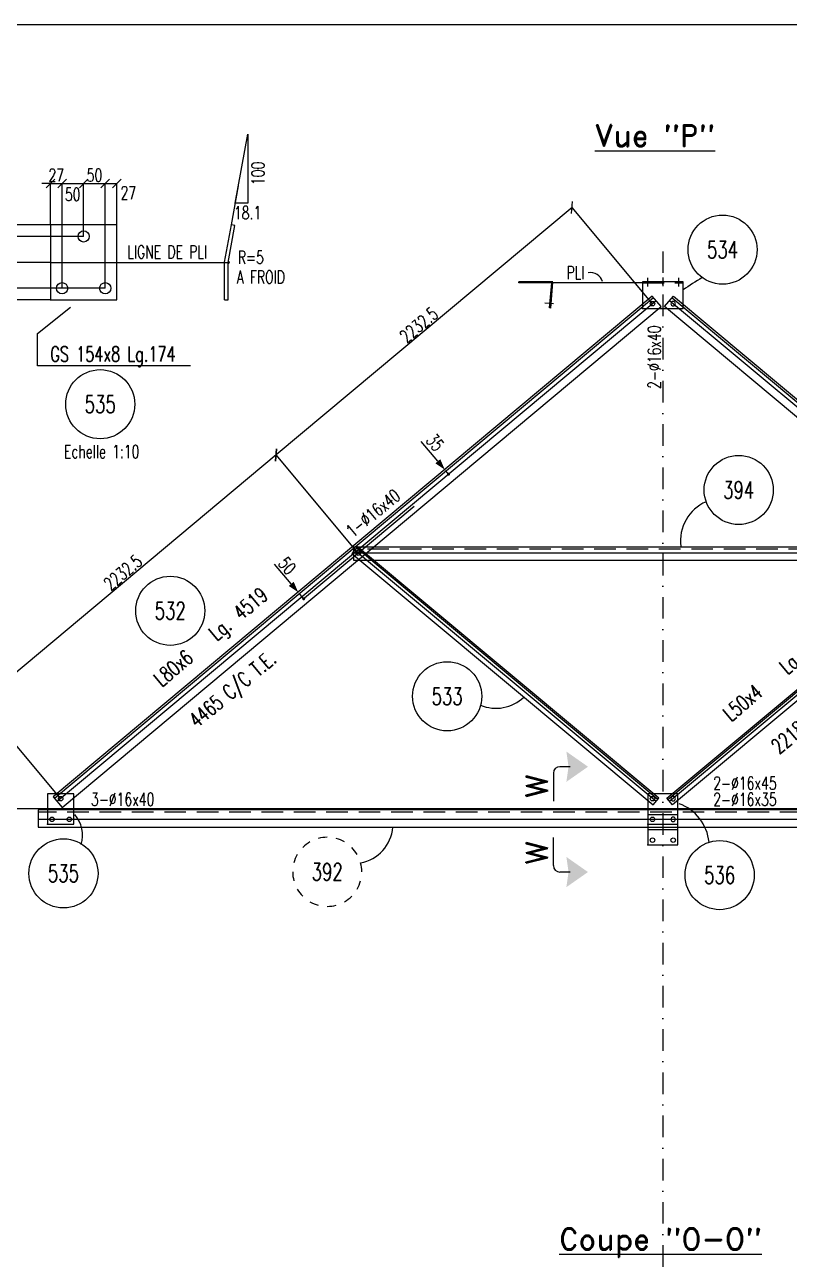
# Model space of a CAD drawing. Extents: x 575476 to 595751, y -97905 to -83554.
# Drawn here: x 579631 to 584056, y -90717 to -83555 of the extents above; entities that cross this region are included whole.
import ezdxf
from ezdxf.enums import TextEntityAlignment as Align

# ---------------------------------------------------------------- set-up
doc = ezdxf.new("R2010")
doc.units = 0
doc.header["$LTSCALE"] = 250
doc.header["$MEASUREMENT"] = 0
doc.linetypes.add('DASHDOT', pattern=[1, 0.5, -0.25, 0, -0.25])
doc.linetypes.add('DASHED', pattern=[0.75, 0.5, -0.25])
doc.layers.get('0').update_dxf_attribs({"linetype": 'CONTINUOUS'})
doc.layers.get('DEFPOINTS').update_dxf_attribs({"linetype": 'CONTINUOUS'})
for name, color, linetype in [('ASSI', 6, 'CONTINUOUS'), ('BOLLINI_1', 7, 'CONTINUOUS'), ('FORI', 2, 'CONTINUOUS'), ('LINEA_ANG', 2, 'CONTINUOUS'), ('LINEE_PIASTRE', 2, 'CONTINUOUS'), ('LS', 7, 'CONTINUOUS'), ('LSP', 1, 'CONTINUOUS'), ('MZ', 6, 'DASHDOT'), ('PIASTRE', 5, 'CONTINUOUS'), ('PIEGA', 4, 'CONTINUOUS'), ('PIEGA_F_1026_50', 7, 'CONTINUOUS'), ('QT_MAL', 7, 'CONTINUOUS'), ('QT_MPR', 7, 'CONTINUOUS'), ('TRAT-Y', 7, 'DASHED')]:
    doc.layers.add(name, color=color, linetype=linetype)
doc.styles.add('PIEGATI', font='ROMANS8.shx', dxfattribs={"width": 0.7})
doc.styles.add('QUOTE', font='ROMANS8.SHX', dxfattribs={"width": 0.7})
doc.styles.add('RD', font='ROMAND8.SHX', dxfattribs={"width": 0.7})
doc.styles.add('RQL', font='ROMANS8.SHX', dxfattribs={"width": 0.7})
doc.styles.add('RS', font='ROMANS8.shx', dxfattribs={"width": 0.7})
doc.styles.get("Standard").update_dxf_attribs({"font": 'ROMANS8.SHX', "width": 0.7})
doc.dimstyles.new('FRECCE1', dxfattribs={"dimtxt": 75, "dimasz": 8.33, "dimexe": 0, "dimexo": 0, "dimgap": 1, "dimtad": 1, "dimzin": 0, "dimdsep": 46, "dimtxsty": 'RS', "dimblk1": 'QUOTP', "dimblk2": 'QUOTF', "dimsah": 1, "dimcen": 0, "dimclrd": 2, "dimclre": 2, "dimclrt": 7, "dimadec": 0, "dimazin": 0, "dimtfac": 1, "dimtix": 1, "dimtmove": 2, "dimatfit": 3, "dimldrblk": 'QUOTP', "dimfxl": 1, "dimtolj": 1, "dimtzin": 0, "dimarcsym": 0})
doc.dimstyles.new('TRATTO', dxfattribs={"dimscale": 0, "dimtxt": 75, "dimasz": 50, "dimexe": 0, "dimexo": 0, "dimgap": 10, "dimtad": 1, "dimrnd": 0.5, "dimdsep": 46, "dimtxsty": 'RS', "dimblk1": 'OBLIQUE', "dimblk2": 'OBLIQUE', "dimsah": 1, "dimcen": 0.09, "dimclrd": 2, "dimclre": 2, "dimclrt": 7, "dimadec": 0, "dimazin": 0, "dimtfac": 1, "dimtix": 1, "dimtmove": 2, "dimatfit": 3, "dimfxl": 1, "dimtolj": 1, "dimtzin": 0, "dimarcsym": 0})

# ---------------------------------------------------------------- blocks, each defined once
blk = doc.blocks.new('ASSE98')
blk.add_line((0, 0), (1, 0))
at = {"color": 7, "flags": 1}
for tag, p in [('LAV1', (3.07431, 6.82847)), ('LAV2', (3.07431, 6.49513)), ('LAV3', (3.07431, 6.1618)), ('LAV4', (3.07431, 5.82847)), ('LAV5', (3.07431, 5.49513)), ('LAV6', (3.07431, 5.1618)), ('LAV7', (3.07431, 4.82847)), ('LAV8', (3.07431, 4.49513)), ('LAV9', (3.07431, 4.1618)), ('LAV10', (3.07431, 3.82847))]:
    blk.add_attdef(tag, p, '', height=0.2, dxfattribs=at)
at = {"color": 7, "style": 'QUOTE', "width": 0.5, "flags": 1}
for tag, p in [('TI', (1.38308, 6.82731)), ('DI_S', (1.38308, 6.42178)), ('D_S', (1.38308, 6.02092)), ('E_S', (1.38308, 5.68065)), ('NFORI', (1.36454, 5.29792)), ('ALAR', (1.36349, 4.93246)), ('FAM', (1.3775, 4.54645)), ('ALA', (1.38308, 4.19257)), ('DISP2', (1.38308, 3.84971)), ('DISP1', (1.38308, 3.50686)), ('PINZAF', (1.38308, 3.164)), ('PINZAI', (1.38308, 2.82114)), ('TRP', (1.38308, 2.47829)), ('NP', (1.38308, 2.13543)), ('SV', (1.38308, 1.79257)), ('PESO', (1.38308, 1.44971)), ('QUA', (1.38308, 1.10686)), ('LUN', (1.38308, 0.764)), ('PROF', (1.38308, 0.42114)), ('POS', (1.38308, 0.07829))]:
    blk.add_attdef(tag, p, '', height=0.2, dxfattribs=at)
blk = doc.blocks.new('16')
blk.add_circle((0, 0), 1)
blk = doc.blocks.new('MRKR_98')
blk.add_point((0, 0))
at = {"color": 7, "style": 'QUOTE', "width": 0.5, "flags": 1}
for tag, p in [('AUX2', (3.71, 4.93)), ('NFORI', (3.72, 5.3)), ('TI', (3.73, 6.83)), ('AUX1', (3.73, 4.19)), ('DI_S', (3.73, 6.42)), ('D_S', (3.73, 6.02)), ('E_S', (3.73, 5.68)), ('FAM', (3.73, 4.55)), ('COMMESSA', (3.73, 3.85)), ('MD', (3.73, 3.51)), ('MP', (3.73, 3.16)), ('LARGHEZZA', (3.73, 2.82)), ('SPESSORE', (3.73, 2.48)), ('NP', (3.73, 2.14)), ('SV', (3.73, 1.79)), ('PESO', (3.73, 1.45)), ('QUA', (3.73, 1.11)), ('LUN', (3.73, 0.76)), ('PROF', (3.73, 0.42)), ('POS', (3.73, 0.08))]:
    blk.add_attdef(tag, p, '', height=0.2, dxfattribs=at)
at = {"color": 7, "flags": 1}
for tag, p in [('LAV1', (5.26, 6.88)), ('LAV2', (5.26, 6.55)), ('LAV3', (5.26, 6.21)), ('LAV4', (5.26, 5.88)), ('LAV5', (5.26, 5.55)), ('LAV6', (5.26, 5.21)), ('LAV7', (5.26, 4.88)), ('LAV8', (5.26, 4.55)), ('LAV9', (5.26, 4.21)), ('LAV10', (5.26, 3.88))]:
    blk.add_attdef(tag, p, '', height=0.2, dxfattribs=at)
blk = doc.blocks.new('xxx')
blk.add_circle((0, 0), 8)
at = {"color": 3, "style": 'RQL', "width": 0.7}
blk.add_attdef('POS', text='', height=4, dxfattribs=at).set_placement((0, 0), align=Align.MIDDLE)
at = {"style": 'RQL', "width": 0.7, "flags": 1}
for tag, p in [('POS1', (-0.39, -5.42)), ('TIPO', (-0.39, -8.66))]:
    blk.add_attdef(tag, p, '', height=2, dxfattribs=at)
blk = doc.blocks.new('bull')
at = {"style": 'RS', "width": 0.7, "flags": 1}
for tag, p in [('NN', (-12.25, 0)), ('DIAMETRO', (0, -4.86)), ('SERRAGGIO', (0, -9.71)), ('LUNGHEZZA', (0, -14.57)), ('NB', (0, -19.43)), ('TIPO', (0, -24.12)), ('EL', (-0.14, -29))]:
    blk.add_attdef(tag, p, '', height=3, dxfattribs=at)
at = {"style": 'RS', "width": 0.7}
blk.add_attdef('BULLONE', (0, 0), '', height=3, dxfattribs=at)
blk = doc.blocks.new('zzz')
at = {"linetype": 'Continuous'}
for start, end in [(120, 135), (90, 105), (60, 75), (150, 165), (30, 45), (180, 195), (0, 15), (330, 345), (210, 225), (300, 315), (240, 255), (270, 285)]:
    blk.add_arc((0, 0), 8, start, end, dxfattribs=at)
at = {"color": 3, "style": 'RQL', "width": 0.7}
blk.add_attdef('POS1', text='', height=4, dxfattribs=at).set_placement((0, 0), align=Align.MIDDLE)
at = {"style": 'RQL', "width": 0.7, "flags": 1}
blk.add_attdef('TIPO', (0, -8), '', height=3, dxfattribs=at)
blk = doc.blocks.new('_OBLIQUE')
at = {"color": 0, "linetype": 'ByBlock'}
blk.add_line((-0.5, -0.5), (0.5, 0.5), dxfattribs=at)
blk = doc.blocks.new('*D62')
at = {"layer": 'DEFPOINTS', "color": 0, "transparency": 16777216}
for p in [(583264.2, -85169.4), (581086.1, -86044.9), (581561.3, -86613.2)]:
    blk.add_point(p, dxfattribs=at)
at = {"layer": 'QT_MPR', "color": 2, "lineweight": -2, "transparency": 16777216}
for p, q in [((582798.6, -84612.7), (581086.1, -86044.9)), ((583264.2, -85169.4), (582798.6, -84612.7)), ((581561.3, -86613.2), (581086.1, -86044.9))]:
    blk.add_line(p, q, dxfattribs=at)
at = {"layer": 'QT_MPR', "color": 2, "lineweight": -2, "transparency": 16777216, "xscale": 50, "yscale": 50, "zscale": 50}
for p, rotation in [((582798.6, -84612.7), 39.90711889198423), ((581086.1, -86044.9), 219.9071188919842)]:
    blk.add_blockref('_OBLIQUE', p, dxfattribs=dict(at, rotation=rotation))
at = {"layer": 'QT_MPR', "color": 7, "transparency": 16777216, "insert": (581911.9, -85292.4), "char_height": 75, "attachment_point": 5, "rotation": 39.90712, "style": 'RS'}
blk.add_mtext('\\A1;2232.5', dxfattribs=at)
blk = doc.blocks.new('*D63')
at = {"layer": 'DEFPOINTS', "color": 0, "transparency": 16777216}
for p in [(581561.3, -86613.2), (579373.6, -87477.2), (579839.2, -88033.9)]:
    blk.add_point(p, dxfattribs=at)
at = {"layer": 'QT_MPR', "color": 2, "lineweight": -2, "transparency": 16777216}
for p, q in [((581086.1, -86044.9), (579373.6, -87477.2)), ((581561.3, -86613.2), (581086.1, -86044.9)), ((579839.2, -88033.9), (579373.6, -87477.2))]:
    blk.add_line(p, q, dxfattribs=at)
at = {"layer": 'QT_MPR', "color": 2, "lineweight": -2, "transparency": 16777216, "xscale": 50, "yscale": 50, "zscale": 50}
for p, rotation in [((581086.1, -86044.9), 39.90711889198423), ((579373.6, -87477.2), 219.9071188919842)]:
    blk.add_blockref('_OBLIQUE', p, dxfattribs=dict(at, rotation=rotation))
at = {"layer": 'QT_MPR', "color": 7, "transparency": 16777216, "insert": (580199.4, -86724.6), "char_height": 75, "attachment_point": 5, "rotation": 39.90712, "style": 'RS'}
blk.add_mtext('\\A1;2232.5', dxfattribs=at)
blk = doc.blocks.new('QUOTP')
at = {"layer": 'ASSI', "color": 2, "const_width": 1.07}
blk.add_lwpolyline([(-0.53, 0, 1), (0.53, 0, 1)], format="xyb", close=True, dxfattribs=at)
blk = doc.blocks.new('QUOTF')
at = {"layer": 'LS', "color": 2}
blk.add_line((7.5, 0), (25.5, 0), dxfattribs=at)
blk.add_solid([(7.5, 2.25), (0, 0), (7.5, -2.25)], dxfattribs=at)
blk = doc.blocks.new('*D91')
at = {"layer": 'DEFPOINTS', "color": 0, "transparency": 16777216}
for p in [(582061.9, -86129.3), (582061.9, -86129.3), (582084.4, -86156.2)]:
    blk.add_point(p, dxfattribs=at)
at = {"layer": 'QT_MAL', "color": 2, "lineweight": -2, "transparency": 16777216}
for p, q in [((582061.9, -86129.3), (582061.9, -86129.3)), ((582079, -86149.8), (582067.3, -86135.7)), ((582084.4, -86156.2), (582084.4, -86156.2))]:
    blk.add_line(p, q, dxfattribs=at)
at = {"layer": 'QT_MAL', "color": 2, "lineweight": -2, "transparency": 16777216, "xscale": 8.33, "yscale": 8.33, "zscale": 8.33}
for name, p, rotation in [('QUOTF', (582061.9, -86129.3), 129.9071188919842), ('QUOTP', (582084.4, -86156.2), 309.9071188919842)]:
    blk.add_blockref(name, p, dxfattribs=dict(at, rotation=rotation))
at = {"layer": 'QT_MAL', "color": 7, "transparency": 16777216, "insert": (582006.8, -85973.1), "char_height": 75, "attachment_point": 5, "rotation": 309.90712, "style": 'RS'}
blk.add_mtext('\\A1;35', dxfattribs=at)
blk = doc.blocks.new('*D92')
at = {"layer": 'DEFPOINTS', "color": 0, "transparency": 16777216}
for p in [(581213.5, -86838.9), (581213.5, -86838.9), (581245.6, -86877.2)]:
    blk.add_point(p, dxfattribs=at)
at = {"layer": 'QT_MAL', "color": 2, "lineweight": -2, "transparency": 16777216}
for p, q in [((581213.5, -86838.9), (581213.5, -86838.9)), ((581240.2, -86870.8), (581218.9, -86845.3)), ((581245.6, -86877.2), (581245.6, -86877.2))]:
    blk.add_line(p, q, dxfattribs=at)
at = {"layer": 'QT_MAL', "color": 2, "lineweight": -2, "transparency": 16777216, "xscale": 8.33, "yscale": 8.33, "zscale": 8.33}
for name, p, rotation in [('QUOTF', (581213.5, -86838.9), 129.9071188919842), ('QUOTP', (581245.6, -86877.2), 309.9071188919842)]:
    blk.add_blockref(name, p, dxfattribs=dict(at, rotation=rotation))
at = {"layer": 'QT_MAL', "color": 7, "transparency": 16777216, "insert": (581150.5, -86686.1), "char_height": 75, "attachment_point": 5, "rotation": 309.90712, "style": 'RS'}
blk.add_mtext('\\A1;50', dxfattribs=at)
blk = doc.blocks.new('*D27')
at = {"layer": 'DEFPOINTS', "color": 0, "transparency": 16777216}
for p in [(579486, -85080.1), (580097.4, -85080.1), (579779.8, -85147.6)]:
    blk.add_point(p, dxfattribs=at)
at = {"layer": 'LS', "color": 2, "lineweight": -2, "transparency": 16777216}
for p, q in [((579486, -85080.1), (579486, -85030.1)), ((580097.4, -85080.1), (579486, -85080.1)), ((579486, -85147.6), (579486, -85080.1)), ((579779.8, -85147.6), (579486, -85147.6)), ((579486, -85147.6), (579486, -85197.6))]:
    blk.add_line(p, q, dxfattribs=at)
at = {"layer": 'LS', "color": 2, "lineweight": -2, "transparency": 16777216, "xscale": 50, "yscale": 50, "zscale": 50}
for p, rotation in [((579486, -85080.1), 270), ((579486, -85147.6), 90)]:
    blk.add_blockref('_OBLIQUE', p, dxfattribs=dict(at, rotation=rotation))
at = {"layer": 'LS', "color": 7, "transparency": 16777216, "insert": (579438.5, -85113.9), "char_height": 75, "attachment_point": 5, "rotation": 90, "style": 'RS'}
blk.add_mtext('\\A1;27', dxfattribs=at)
blk = doc.blocks.new('*D28')
at = {"layer": 'DEFPOINTS', "color": 0, "transparency": 16777216}
for p in [(579486, -84930.1), (579779.8, -84930.1), (579847.3, -85080.1)]:
    blk.add_point(p, dxfattribs=at)
at = {"layer": 'LS', "color": 2, "lineweight": -2, "transparency": 16777216}
for p, q in [((579779.8, -84930.1), (579486, -84930.1)), ((579486, -85080.1), (579486, -84930.1)), ((579847.3, -85080.1), (579486, -85080.1))]:
    blk.add_line(p, q, dxfattribs=at)
at = {"layer": 'LS', "color": 2, "lineweight": -2, "transparency": 16777216, "xscale": 50, "yscale": 50, "zscale": 50}
for p, rotation in [((579486, -84930.1), 90), ((579486, -85080.1), 270)]:
    blk.add_blockref('_OBLIQUE', p, dxfattribs=dict(at, rotation=rotation))
at = {"layer": 'LS', "color": 7, "transparency": 16777216, "insert": (579546, -84998.5), "char_height": 75, "attachment_point": 5, "rotation": 90, "style": 'RS'}
blk.add_mtext('\\A1;60', dxfattribs=at)
blk = doc.blocks.new('*D29')
at = {"layer": 'DEFPOINTS', "color": 0, "transparency": 16777216}
for p in [(579486, -84780.1), (579972.3, -84780.1), (579779.8, -84930.1)]:
    blk.add_point(p, dxfattribs=at)
at = {"layer": 'LS', "color": 2, "lineweight": -2, "transparency": 16777216}
for p, q in [((579972.3, -84780.1), (579486, -84780.1)), ((579486, -84930.1), (579486, -84780.1)), ((579779.8, -84930.1), (579486, -84930.1))]:
    blk.add_line(p, q, dxfattribs=at)
at = {"layer": 'LS', "color": 2, "lineweight": -2, "transparency": 16777216, "xscale": 50, "yscale": 50, "zscale": 50}
for p, rotation in [((579486, -84780.1), 90), ((579486, -84930.1), 270)]:
    blk.add_blockref('_OBLIQUE', p, dxfattribs=dict(at, rotation=rotation))
at = {"layer": 'LS', "color": 7, "transparency": 16777216, "insert": (579329, -84854), "char_height": 75, "attachment_point": 5, "rotation": 90, "style": 'RS'}
blk.add_mtext('\\A1;60', dxfattribs=at)
blk = doc.blocks.new('*D30')
at = {"layer": 'DEFPOINTS', "color": 0, "transparency": 16777216}
for p in [(579486, -84712.6), (579779.8, -84712.6), (579972.3, -84780.1)]:
    blk.add_point(p, dxfattribs=at)
at = {"layer": 'LS', "color": 2, "lineweight": -2, "transparency": 16777216}
for p, q in [((579486, -84712.6), (579486, -84662.6)), ((579779.8, -84712.6), (579486, -84712.6)), ((579486, -84780.1), (579486, -84712.6)), ((579972.3, -84780.1), (579486, -84780.1)), ((579486, -84780.1), (579486, -84830.1))]:
    blk.add_line(p, q, dxfattribs=at)
at = {"layer": 'LS', "color": 2, "lineweight": -2, "transparency": 16777216, "xscale": 50, "yscale": 50, "zscale": 50}
for p, rotation in [((579486, -84712.6), 270), ((579486, -84780.1), 90)]:
    blk.add_blockref('_OBLIQUE', p, dxfattribs=dict(at, rotation=rotation))
at = {"layer": 'LS', "color": 7, "transparency": 16777216, "insert": (579438.5, -84746.4), "char_height": 75, "attachment_point": 5, "rotation": 90, "style": 'RS'}
blk.add_mtext('\\A1;27', dxfattribs=at)
blk = doc.blocks.new('*D31')
at = {"layer": 'DEFPOINTS', "color": 0, "transparency": 16777216}
for p in [(579847.3, -84473), (579779.8, -84712.6), (579847.3, -85080.1)]:
    blk.add_point(p, dxfattribs=at)
at = {"layer": 'LS', "color": 2, "lineweight": -2, "transparency": 16777216}
for p, q in [((579779.8, -84473), (579729.8, -84473)), ((579779.8, -84712.6), (579779.8, -84473)), ((579779.8, -84473), (579847.3, -84473)), ((579847.3, -85080.1), (579847.3, -84473)), ((579847.3, -84473), (579897.3, -84473))]:
    blk.add_line(p, q, dxfattribs=at)
at = {"layer": 'LS', "color": 2, "lineweight": -2, "transparency": 16777216, "xscale": 50, "yscale": 50, "zscale": 50}
blk.add_blockref('_OBLIQUE', (579779.8, -84473), dxfattribs=at)
at = {"layer": 'LS', "color": 2, "lineweight": -2, "transparency": 16777216, "xscale": 50, "yscale": 50, "zscale": 50, "rotation": 180}
blk.add_blockref('_OBLIQUE', (579847.3, -84473), dxfattribs=at)
at = {"layer": 'LS', "color": 7, "transparency": 16777216, "insert": (579813.5, -84425.5), "char_height": 75, "attachment_point": 5, "style": 'RS'}
blk.add_mtext('\\A1;27', dxfattribs=at)
blk = doc.blocks.new('*D32')
at = {"layer": 'DEFPOINTS', "color": 0, "transparency": 16777216}
for p in [(579972.3, -84473), (579972.3, -84780.1), (579847.3, -85080.1)]:
    blk.add_point(p, dxfattribs=at)
at = {"layer": 'LS', "color": 2, "lineweight": -2, "transparency": 16777216}
for p, q in [((579847.3, -85080.1), (579847.3, -84473)), ((579847.3, -84473), (579972.3, -84473)), ((579972.3, -84780.1), (579972.3, -84473))]:
    blk.add_line(p, q, dxfattribs=at)
at = {"layer": 'LS', "color": 2, "lineweight": -2, "transparency": 16777216, "xscale": 50, "yscale": 50, "zscale": 50, "rotation": 180}
blk.add_blockref('_OBLIQUE', (579847.3, -84473), dxfattribs=at)
at = {"layer": 'LS', "color": 2, "lineweight": -2, "transparency": 16777216, "xscale": 50, "yscale": 50, "zscale": 50}
blk.add_blockref('_OBLIQUE', (579972.3, -84473), dxfattribs=at)
at = {"layer": 'LS', "color": 7, "transparency": 16777216, "insert": (579908.8, -84537.2), "char_height": 75, "attachment_point": 5, "style": 'RS'}
blk.add_mtext('\\A1;50', dxfattribs=at)
blk = doc.blocks.new('*D33')
at = {"layer": 'DEFPOINTS', "color": 0, "transparency": 16777216}
for p in [(580097.4, -84473), (579972.3, -84780.1), (580097.4, -85080.1)]:
    blk.add_point(p, dxfattribs=at)
at = {"layer": 'LS', "color": 2, "lineweight": -2, "transparency": 16777216}
for p, q in [((579972.3, -84780.1), (579972.3, -84473)), ((579972.3, -84473), (580097.4, -84473)), ((580097.4, -85080.1), (580097.4, -84473))]:
    blk.add_line(p, q, dxfattribs=at)
at = {"layer": 'LS', "color": 2, "lineweight": -2, "transparency": 16777216, "xscale": 50, "yscale": 50, "zscale": 50, "rotation": 180}
blk.add_blockref('_OBLIQUE', (579972.3, -84473), dxfattribs=at)
at = {"layer": 'LS', "color": 2, "lineweight": -2, "transparency": 16777216, "xscale": 50, "yscale": 50, "zscale": 50}
blk.add_blockref('_OBLIQUE', (580097.4, -84473), dxfattribs=at)
at = {"layer": 'LS', "color": 7, "transparency": 16777216, "insert": (580034.8, -84425.5), "char_height": 75, "attachment_point": 5, "style": 'RS'}
blk.add_mtext('\\A1;50', dxfattribs=at)
blk = doc.blocks.new('*D34')
at = {"layer": 'DEFPOINTS', "color": 0, "transparency": 16777216}
for p in [(580164.8, -84473), (580164.8, -84712.6), (580097.4, -85080.1)]:
    blk.add_point(p, dxfattribs=at)
at = {"layer": 'LS', "color": 2, "lineweight": -2, "transparency": 16777216}
for p, q in [((580097.4, -85080.1), (580097.4, -84473)), ((580097.4, -84473), (580164.8, -84473)), ((580164.8, -84712.6), (580164.8, -84473))]:
    blk.add_line(p, q, dxfattribs=at)
at = {"layer": 'LS', "color": 2, "lineweight": -2, "transparency": 16777216, "xscale": 50, "yscale": 50, "zscale": 50, "rotation": 180}
blk.add_blockref('_OBLIQUE', (580097.4, -84473), dxfattribs=at)
at = {"layer": 'LS', "color": 2, "lineweight": -2, "transparency": 16777216, "xscale": 50, "yscale": 50, "zscale": 50}
blk.add_blockref('_OBLIQUE', (580164.8, -84473), dxfattribs=at)
at = {"layer": 'LS', "color": 7, "transparency": 16777216, "insert": (580231.1, -84528), "char_height": 75, "attachment_point": 5, "style": 'RS'}
blk.add_mtext('\\A1;27', dxfattribs=at)
blk = doc.blocks.new('LPIEGA')
at = {"color": 0, "linetype": 'ByBlock'}
blk.add_line((0, 0), (1, 0), dxfattribs=at)
at = {"color": 0}
for tag, p in [('VUOTO3', (1, 13)), ('VUOTO2', (1, 11)), ('VUOTO1', (1, 9))]:
    blk.add_attdef(tag, p, '', height=1, dxfattribs=at)
at = {"color": 0, "flags": 1}
for tag, p in [('ANG_PIE', (1, 7)), ('INC_PIE', (1, 5)), ('CF', (1, 3)), ('RAGGIO', (1, 1))]:
    blk.add_attdef(tag, p, '', height=1, dxfattribs=at)

msp = doc.modelspace()

# ---------------------------------------------------------------- linework, layer by layer
at = {"layer": 'LINEA_ANG'}
for p, q in [((583262.48, -85125.228), (579796.021, -88024.369)), ((583270.499, -85134.816), (579804.04, -88033.958)), ((583313.804, -85186.594), (583262.48, -85125.228)), ((583334.505, -85186.48), (583385.828, -85125.113)), ((583377.809, -85134.701), (586844.268, -88033.843)), ((583385.828, -85125.113), (586852.288, -88024.254)), ((579847.344, -88085.736), (583313.804, -85186.594)), ((586800.964, -88085.621), (583334.505, -85186.48)), ((581556.411, -86576.492), (581524.38, -86614.885)), ((585114.116, -86578.153), (581534.116, -86578.153)), ((581534.116, -86578.153), (581534.116, -86653.153)), ((583295.525, -88038.525), (581550.966, -86583.019)), ((583300.97, -88031.998), (581556.411, -86576.492)), ((583347.393, -88032.066), (585091.952, -86576.559)), ((583352.839, -88038.593), (585097.397, -86583.086)), ((581524.38, -86614.885), (583268.939, -88070.391)), ((581534.116, -86653.153), (585114.116, -86653.153)), ((585123.983, -86614.952), (583379.425, -88070.459)), ((579796.021, -88024.369), (579847.344, -88085.736)), ((583268.939, -88070.391), (583300.97, -88031.998)), ((583379.425, -88070.459), (583347.393, -88032.066)), ((586939.184, -88098.897), (579709.184, -88098.897)), ((579709.184, -88098.897), (579709.184, -88198.897)), ((579709.184, -88198.897), (586939.184, -88198.897))]:
    msp.add_line(p, q, dxfattribs=at)
at = {"layer": 'LINEE_PIASTRE'}
for p, q in [((580164.78, -84712.64), (579779.78, -84712.64)), ((579779.78, -84712.64), (579779.78, -85147.64)), ((580164.78, -85147.64), (580164.78, -84712.64)), ((580788.319, -84928.344), (580827.376, -84712.555)), ((580808.319, -84930.14), (580847.057, -84716.117)), ((580847.057, -84716.117), (580827.376, -84712.555)), ((580788.319, -85147.64), (580788.319, -84928.344)), ((580808.319, -85147.64), (580808.319, -84930.14)), ((583441.716, -85043.384), (583206.716, -85043.384)), ((583206.716, -85043.384), (583206.716, -85196.384)), ((583441.716, -85196.384), (583441.716, -85043.384)), ((579779.78, -85147.64), (580164.78, -85147.64)), ((580788.319, -85147.64), (580808.319, -85147.64)), ((583206.716, -85196.384), (583441.716, -85196.384)), ((579916.184, -88006.897), (579762.184, -88006.897)), ((579762.184, -88006.897), (579762.184, -88180.897)), ((579916.184, -88180.897), (579916.184, -88006.897)), ((583411.223, -88006.897), (583237.223, -88006.897)), ((583237.223, -88006.897), (583237.223, -88180.897)), ((583411.223, -88180.897), (583411.223, -88006.897)), ((583411.223, -88126.897), (583237.223, -88126.897)), ((583237.223, -88126.897), (583237.223, -88300.897)), ((583411.223, -88300.897), (583411.223, -88126.897)), ((579762.184, -88180.897), (579916.184, -88180.897)), ((583237.223, -88180.897), (583411.223, -88180.897)), ((583237.223, -88300.897), (583411.223, -88300.897))]:
    msp.add_line(p, q, dxfattribs=at)
at = {"layer": 'LINEE_PIASTRE', "const_width": 9.75}
msp.add_lwpolyline([(580808.319, -84935.265, 0.41421356), (580813.444, -84930.14, 0.36268867), (580809.231, -84925.097, 0.36268867)], format="xyb", dxfattribs=at)
at = {"layer": 'LS', "color": 6}
for p, q in [((580827.376, -84712.555), (580868.004, -84488.096)), ((580164.78, -84930.14), (580808.319, -84930.14)), ((583234.756, -85020.25), (583234.756, -85070.646)), ((583325.032, -85018.186), (583325.032, -85068.582)), ((583415.307, -85020.25), (583415.307, -85070.646)), ((579704.501, -85341.288), (579895.816, -85190.347)), ((582691.452, -85170.858), (582640.434, -85166.47)), ((582675.122, -85194.546), (582669.144, -85194.031)), ((579704.501, -85528.456), (579704.501, -85341.288)), ((580590.599, -85528.456), (579704.501, -85528.456)), ((581884.996, -86342.455), (581249.475, -86873.968)), ((586886.261, -88092.305), (579340.648, -88092.305)), ((586939.184, -88153.897), (579709.184, -88153.897)), ((583411.223, -88213.897), (583237.223, -88213.897))]:
    msp.add_line(p, q, dxfattribs=at)
at = {"layer": 'LS', "color": 2}
for p, q in [((582687.582, -85043.397), (582491.299, -85043.397)), ((582491.299, -85049.397), (582491.299, -85043.397)), ((582681.582, -85049.397), (582491.299, -85049.397)), ((582669.144, -85194.031), (582681.582, -85049.397)), ((582675.122, -85194.546), (582688.074, -85043.934))]:
    msp.add_line(p, q, dxfattribs=at)
at = {"layer": 'LS', "color": 8}
msp.add_lwpolyline([(575475.59, -83555.09), (575475.59, -97905.09), (591375.59, -97905.09), (591375.59, -95905.09), (595750.59, -95905.09), (595750.59, -83555.09), (575475.59, -83555.09)], close=True, dxfattribs=at)
at = {"layer": 'LS', "color": 6}
msp.add_lwpolyline([(580922.304, -84188.096), (580922.304, -84588.096), (580849.904, -84588.096)], close=True, dxfattribs=at)
for centre, radius, start, end in [((582907.782, -85058.027), 68.633, 14.1257191, 102.5425194), ((585707.471, -88455.734), 4057.808, 122.093262, 123.9440561), ((583670.3, -86540.015), 243.515, 112.9996736, 188.1292545), ((582358.712, -87278.377), 232.51, 247.3213319, 313.5634016), ((583328.674, -88311.634), 264.044, 5.5372195, 70.2078691), ((579790.807, -88244.769), 175.752, 341.9489581, 42.3835169), ((581534.073, -88181.663), 227.862, 280.3820167, 355.6622097)]:
    msp.add_arc(centre, radius, start, end, dxfattribs=at)
at = {"layer": 'LSP', "color": 6}
msp.add_line((583206.716, -85049.397), (582681.582, -85049.397), dxfattribs=at)
at = {"layer": 'LSP', "color": 3}
for p, q in [((582788.653, -87849.021), (582728.474, -87849.021)), ((582690.974, -87886.521), (582690.974, -88049.021)), ((582690.974, -88421.274), (582690.974, -88258.774)), ((582788.653, -88458.774), (582728.474, -88458.774))]:
    msp.add_line(p, q, dxfattribs=at)
for centre, start, end in [((582728.474, -87886.521), 90, 180), ((582728.474, -88421.274), 180, 270)]:
    msp.add_arc(centre, 37.5, start, end, dxfattribs=at)
for points in [[(582890.974, -87849.021), (582765.974, -87761.521), (582778.474, -87849.021)], [(582890.974, -87849.021), (582765.974, -87936.521), (582778.474, -87849.021)], [(582890.974, -88458.774), (582765.974, -88371.274), (582778.474, -88458.774)], [(582890.974, -88458.774), (582765.974, -88546.274), (582778.474, -88458.774)]]:
    msp.add_solid(points, dxfattribs=at)
at = {"layer": 'MZ'}
msp.add_line((583324.222, -84866.439), (583324.222, -96512.718), dxfattribs=at)
at = {"layer": 'PIEGA', "color": 6}
msp.add_line((579779.78, -84930.14), (580164.78, -84930.14), dxfattribs=at)
at = {"layer": 'TRAT-Y'}
for p, q in [((583206.716, -85049.397), (583441.716, -85049.397)), ((585114.116, -86589.653), (581534.116, -86589.653)), ((586939.184, -88112.897), (579709.184, -88112.897))]:
    msp.add_line(p, q, dxfattribs=at)

# ---------------------------------------------------------------- block references
at = {"layer": 'ASSI'}
ref = msp.add_blockref('ASSE98', (583284.934, -85152.076), dxfattribs=dict(at, xscale=4519, rotation=219.9071188919842))
ref.add_attrib('PROF', 'L80x6', (580424.59, -87391.387), dxfattribs={"layer": '0', "color": 2, "height": 87.5, "rotation": 39.9071189, "style": 'QUOTE', "width": 0.7})
ref.add_attrib('LUN', '4519', (580885.161, -87006.193), dxfattribs={"layer": '0', "color": 2, "height": 87.5, "rotation": 39.9071189, "style": 'QUOTE', "width": 0.7})
ref.add_attrib('PESO', '4465 C/C T.E.', (580628.742, -87628.53), dxfattribs={"layer": '0', "color": 2, "height": 87.5, "rotation": 39.9071189, "style": 'QUOTE', "width": 0.7})
ref.add_attrib('SV', 'Lg.', (580743.122, -87124.986), dxfattribs={"layer": '0', "color": 2, "height": 87.5, "rotation": 39.9071189, "style": 'QUOTE', "width": 0.7})
for p, xscale, rotation in [((586829.833, -88051.102), 4519, 140.0928841120525), ((585114.116, -86613.153), 3580, 180.0000000000321), ((583284.955, -88051.194), 2272, 140.1613756539247)]:
    msp.add_blockref('ASSE98', p, dxfattribs=dict(at, xscale=xscale, rotation=rotation))
ref = msp.add_blockref('ASSE98', (585107.848, -86595.856), dxfattribs=dict(at, xscale=2272, rotation=219.8386596531689))
ref.add_attrib('PROF', 'L50x4', (583719.35, -87591.504), dxfattribs={"layer": '0', "color": 2, "height": 87.5, "rotation": 39.8386597, "style": 'QUOTE', "width": 0.7})
ref.add_attrib('LUN', '2272', (584186.652, -87201.629), dxfattribs={"layer": '0', "color": 2, "height": 87.5, "rotation": 39.8386597, "style": 'QUOTE', "width": 0.7})
ref.add_attrib('PESO', '2218 C/C T.', (583997.428, -87779.996), dxfattribs={"layer": '0', "color": 2, "height": 87.5, "rotation": 39.8386597, "style": 'QUOTE', "width": 0.7})
ref.add_attrib('SV', 'Lg.', (584044.471, -87320.252), dxfattribs={"layer": '0', "color": 2, "height": 87.5, "rotation": 39.8386597, "style": 'QUOTE', "width": 0.7})
for p, xscale, zscale, rotation in [((579886.875, -94230.218), 7724.000000000005, 7724.000000000005, 116.7078593768721), ((586939.184, -88098.897), 7229.999999999998, 7229.999999999998, 180)]:
    msp.add_blockref('ASSE98', p, dxfattribs=dict(at, xscale=xscale, zscale=zscale, rotation=rotation))
at = {"layer": 'BOLLINI_1', "xscale": 25, "yscale": 25, "zscale": 25}
for p, values in [((583669.814, -84856.726), {'POS': '534'}), ((580068.27, -85751.228), {'POS': '535'}), ((583763.153, -86247.625), {'POS': '394'}), ((580473.564, -86946.747), {'POS': '532'}), ((582075.983, -87441.694), {'POS': '533'}), ((579855.465, -88466.366), {'POS': '535'}), ((583652.986, -88476.466), {'POS': '536'})]:
    msp.add_blockref('xxx', p, dxfattribs=at).add_auto_attribs(values)
at = {"layer": 'FORI'}
for p, xscale, yscale, zscale in [((579972.28, -84780.14), 32.5, 32.5, 32.5), ((579839.184, -88033.897), 13, 13, 13), ((583264.223, -88033.897), 13, 13, 13), ((583384.223, -88033.897), -13, 13, 13), ((583264.223, -88153.897), 13, 13, 13), ((583384.223, -88153.897), -13, 13, 13)]:
    msp.add_blockref('16', p, dxfattribs=dict(at, xscale=xscale, yscale=yscale, zscale=zscale))
for p, xscale, yscale, zscale, rotation in [((579847.28, -85080.14), 32.5, 32.5, 32.5, 179.9999999998761), ((580097.369, -85080.14), 32.50000000000001, 32.50000000000001, 32.50000000000001, 179.9999999998939), ((583264.223, -85169.397), 13, 13, 13, 359.5381601219999), ((583384.223, -85169.397), -13, 13, 13, 0.554489172000059), ((581561.328, -86613.153), 13, 13, 13, 359.074965087), ((579789.184, -88153.897), 13, 13, 13, 179.9999999998761), ((579889.22, -88153.897), 13, 13, 13, 179.9999999998939), ((583264.223, -88273.897), 13, 13, 13, 224.9999999999846), ((583384.223, -88273.897), 13, 13, 13, 224.9999999999846)]:
    msp.add_blockref('16', p, dxfattribs=dict(at, xscale=xscale, yscale=yscale, zscale=zscale, rotation=rotation))
at = {"layer": 'LS', "color": 7, "xscale": 25, "yscale": 25, "zscale": 25}
for p, rotation, values in [((583311.841, -85662.374), 90, {'BULLONE': '2-%%c16x40                '}), ((581529.374, -86527.515), 39.40152902568986, {'BULLONE': '1-%%c16x40                '})]:
    msp.add_blockref('bull', p, dxfattribs=dict(at, rotation=rotation)).add_auto_attribs(values)
for p, values in [((583615.94, -87981.777), {'BULLONE': '2-%%c16x45                '}), ((580014.796, -88074.692), {'BULLONE': '3-%%c16x40                '}), ((583615.94, -88076.07), {'BULLONE': '2-%%c16x35                '})]:
    msp.add_blockref('bull', p, dxfattribs=at).add_auto_attribs(values)
at = {"layer": 'LS', "color": 6, "xscale": 25, "yscale": 25, "zscale": 25}
msp.add_blockref('zzz', (581381.951, -88457.558), dxfattribs=at).add_auto_attribs({'POS1': '392'})
at = {"layer": 'PIASTRE'}
ref = msp.add_blockref('MRKR_98', (579779.78, -85147.64), dxfattribs=dict(at, xscale=2.5, yscale=2.5, zscale=2.5))
ref.add_attrib('PROF', 'GS 154x8 Lg.174', (579779.78, -85504.733), dxfattribs={"layer": '0', "color": 2, "height": 87.5, "style": 'PIEGATI', "width": 0.7})
for p, xscale, yscale, zscale in [((583206.716, -85196.384), 15, 15, 15), ((579762.184, -88180.897), 20, 20, 20), ((583237.223, -88180.897), 20, 20, 20), ((583237.223, -88300.897), 20, 20, 20)]:
    msp.add_blockref('MRKR_98', p, dxfattribs=dict(at, xscale=xscale, yscale=yscale, zscale=zscale))
at = {"layer": 'PIEGA_F_1026_50'}
ref = msp.add_blockref('LPIEGA', (579779.78, -84930.14), dxfattribs=dict(at, xscale=385, zscale=385))
ref.add_attrib('RAGGIO', 'R=5', (580864.522, -84938.736), dxfattribs={"layer": '0', "color": 7, "height": 75, "style": 'RS', "width": 0.7})
ref.add_attrib('CF', 'A FROID', (580857.915, -85052.758), dxfattribs={"layer": '0', "color": 7, "height": 75, "style": 'RS', "width": 0.7})

# ---------------------------------------------------------------- texts
at = {"color": 7, "style": 'RS', "width": 0.7}
msp.add_text('LIGNE DE PLI', height=75, dxfattribs=at).set_placement((580224.971, -84907.161))
at = {"layer": 'LS', "color": 3, "style": 'RD'}
for s, p in [('%%UVue "P"', (583278.28, -84196.425)), ('%%UCoupe "O-O"', (583310.502, -90603.513))]:
    msp.add_text(s, height=125, dxfattribs=at).set_placement(p, align=Align.MIDDLE)
at = {"layer": 'LS', "color": 7, "style": 'RS', "width": 0.7}
msp.add_text('100', height=75, rotation=90, dxfattribs=at).set_placement((580980.985, -84415.248), align=Align.MIDDLE)
msp.add_text('18.1', height=75, dxfattribs=at).set_placement((580921.019, -84643.228), align=Align.MIDDLE)
msp.add_text('Echelle 1:10', height=75, dxfattribs=at).set_placement((579858.423, -86062.6))
at = {"layer": 'LS', "color": 3, "style": 'RD'}
for p in [(582595.623, -87960.614), (582595.623, -88347.181)]:
    msp.add_text('W', height=125, rotation=90, dxfattribs=at).set_placement(p, align=Align.MIDDLE)
at = {"layer": 'LS', "color": 7, "insert": (582818.822, -84989.857), "char_height": 75, "attachment_point": 5, "style": 'RS'}
msp.add_mtext('\\A1;PLI', dxfattribs=at)

# ---------------------------------------------------------------- dimensions: what is measured, and where the dimension line sits
at = {"layer": 'LS', "color": 6}
for base, p1, p2, text, picture, middle in [((579847.28, -84473.049), (579779.78, -84712.64), (579847.28, -85080.14), '27', '*D31', (579813.53, -84425.549)), ((580097.369, -84473.049), (579972.28, -84780.14), (580097.369, -85080.14), '50', '*D33', (580034.825, -84425.549))]:
    dim = msp.add_linear_dim(base=base, p1=p1, p2=p2, text=text, dimstyle='TRATTO', override={"dimscale": 1}, dxfattribs=at)
    dim.commit()
    dim.dimension.update_dxf_attribs({"geometry": picture, "text_midpoint": middle})
for base, p1, p2, text, picture, middle in [((579972.28, -84473.049), (579847.28, -85080.14), (579972.28, -84780.14), '50', '*D32', (579908.763, -84537.238)), ((580164.78, -84473.049), (580097.369, -85080.14), (580164.78, -84712.64), '27', '*D34', (580231.113, -84528.013))]:
    dim = msp.add_linear_dim(base=base, p1=p1, p2=p2, text=text, dimstyle='TRATTO', override={"dimscale": 1}, dxfattribs=at)
    dim.commit()
    dim.dimension.update_dxf_attribs({"geometry": picture, "text_midpoint": middle, "dimtype": 160})
for base, p1, p2, picture, middle in [((579485.972, -84712.64), (579972.28, -84780.14), (579779.78, -84712.64), '*D30', (579438.472, -84746.39)), ((579485.972, -85080.14), (579779.78, -85147.64), (580097.369, -85080.14), '*D27', (579438.472, -85113.89))]:
    dim = msp.add_linear_dim(base=base, p1=p1, p2=p2, angle=90, text='27', dimstyle='TRATTO', override={"dimscale": 1}, dxfattribs=at)
    dim.commit()
    dim.dimension.update_dxf_attribs({"geometry": picture, "text_midpoint": middle})
for base, p1, p2, picture, middle in [((579485.972, -84780.14), (579779.78, -84930.14), (579972.28, -84780.14), '*D29', (579328.954, -84854.004)), ((579485.972, -84930.14), (579847.28, -85080.14), (579779.78, -84930.14), '*D28', (579545.963, -84998.472))]:
    dim = msp.add_linear_dim(base=base, p1=p1, p2=p2, angle=90, text='60', dimstyle='TRATTO', override={"dimscale": 1}, dxfattribs=at)
    dim.commit()
    dim.dimension.update_dxf_attribs({"geometry": picture, "text_midpoint": middle, "dimtype": 160})
at = {"layer": 'QT_MAL'}
for base, p1, p2, text, picture, middle in [((582061.906, -86129.317), (582084.36, -86156.165), (582061.906, -86129.317), '35', '*D91', (582006.809, -85973.057)), ((581213.51, -86838.865), (581245.587, -86877.22), (581213.51, -86838.865), '50', '*D92', (581150.532, -86686.067))]:
    dim = msp.add_linear_dim(base=base, p1=p1, p2=p2, angle=309.9071189, text=text, dimstyle='FRECCE1', dxfattribs=at)
    dim.commit()
    dim.dimension.update_dxf_attribs({"geometry": picture, "text_midpoint": middle, "dimtype": 160})
at = {"layer": 'QT_MPR'}
for base, p1, p2, picture, middle in [((581086.108, -86044.94), (583264.223, -85169.397), (581561.328, -86613.153), '*D62', (581911.894, -85292.379)), ((579373.588, -87477.191), (581561.328, -86613.153), (579839.184, -88033.897), '*D63', (580199.375, -86724.629))]:
    dim = msp.add_linear_dim(base=base, p1=p1, p2=p2, angle=39.9071189, text='2232.5', dimstyle='TRATTO', override={"dimscale": 1}, dxfattribs=at)
    dim.commit()
    dim.dimension.update_dxf_attribs({"geometry": picture, "text_midpoint": middle, "dimtype": 160})

doc.saveas('drawing.dxf')
